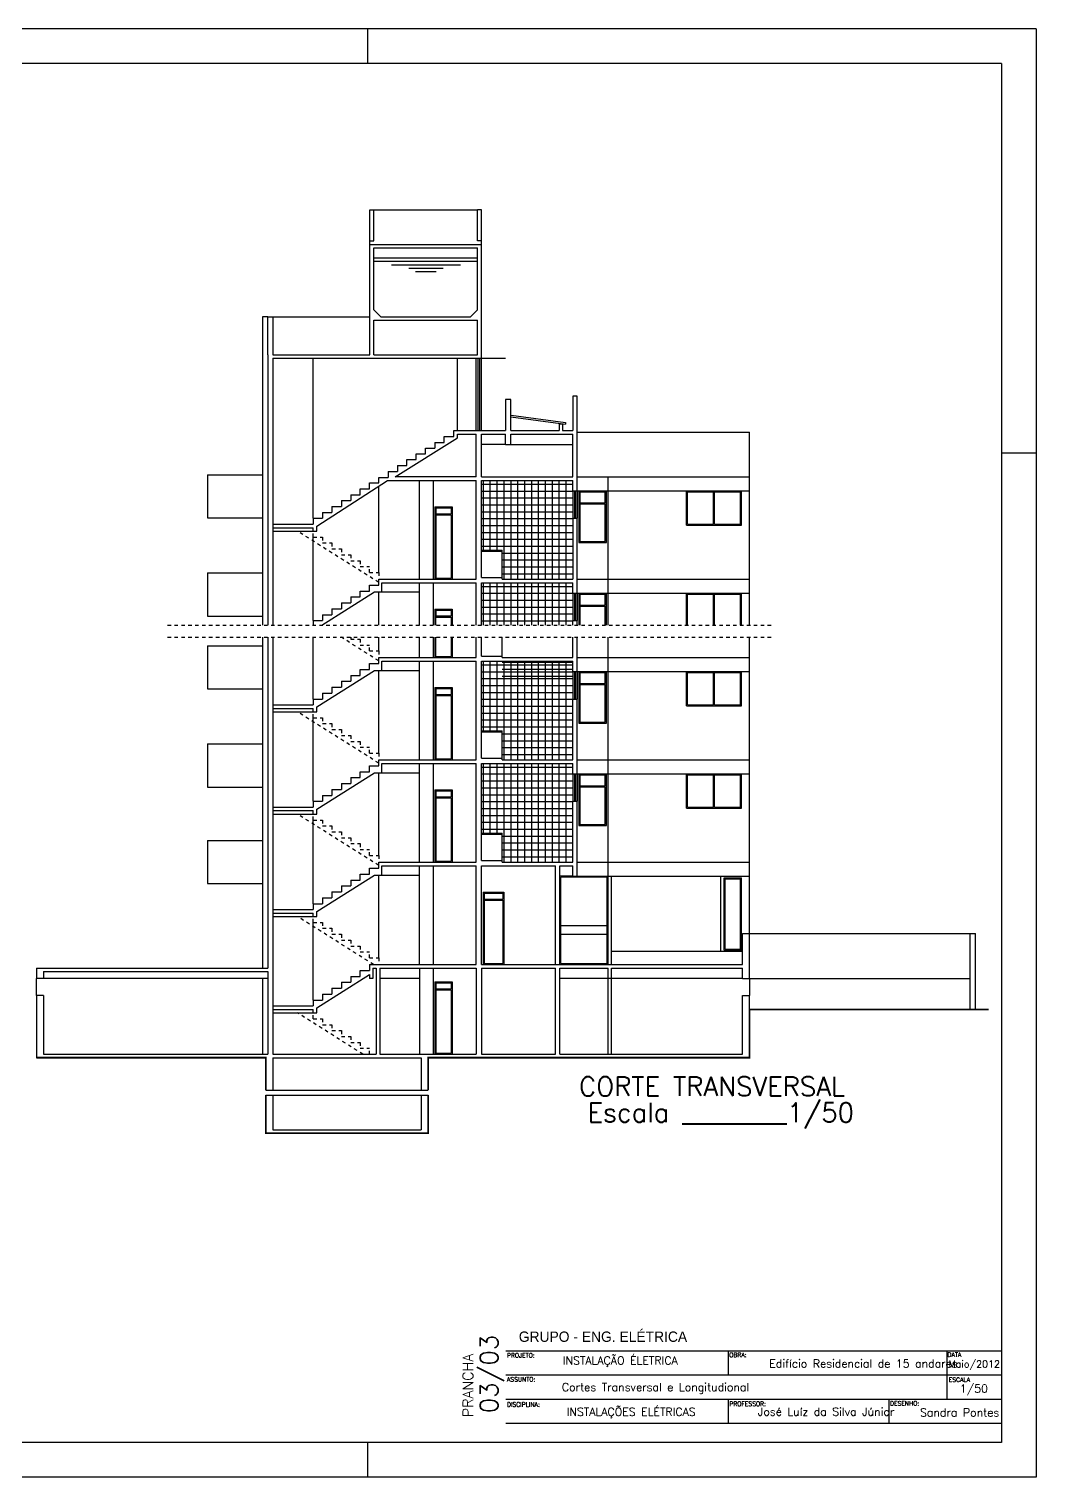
# Model space of a CAD drawing. Header units: millimetres. Extents: x 178 to 457, y 838 to 920.
# Drawn here: x 428.09 to 457.29, y 864.38 to 906.38 of the extents above; entities that cross this region are included whole.
import ezdxf

# ---------------------------------------------------------------- set-up
doc = ezdxf.new("R2010")
doc.units = ezdxf.units.MM
doc.linetypes.add('HIDDEN', pattern=[0.375, 0.25, -0.125])
for name, color, linetype in [('Alvenaria', 7, 'Continuous'), ('Esquadrias', 5, 'Continuous'), ('Paredebaix', 4, 'Continuous'), ('Piso', 1, 'Continuous'), ('Projeção', 8, 'HIDDEN'), ('Texto', 2, 'Continuous')]:
    doc.layers.add(name, color=color, linetype=linetype)
doc.styles.add('STYLE3', font='', dxfattribs={"height": 0.25})
doc.styles.add('STYLE4', font='romans.shx')
doc.styles.get('STYLE3').set_extended_font_data('AvantGarde Bk BT')

msp = doc.modelspace()

# ---------------------------------------------------------------- hatches: boundary and pattern name
at = {"layer": 'Piso'}
h = msp.add_hatch(dxfattribs=at)
h.set_pattern_fill('_USER,_O', color=256, scale=0.2, double=1, pattern_type=0)
h.set_pattern_definition([(0, (40.866, 136.779), (0, 0.2), []), (90, (40.866, 136.779), (-0.2, 1e-17), [])])
h.paths.add_polyline_path([(441.8102427, 891.2671062), (441.8102427, 890.4671062), (441.8102427, 890.4171062), (443.8602427, 890.4171062), (443.8602427, 892.1871062), (443.8602427, 892.9871062), (443.8602427, 893.2871062), (441.2102427, 893.2871062), (441.2102427, 891.2671062)])
h = msp.add_hatch(dxfattribs=at)
h.set_pattern_fill('_USER,_O', color=256, scale=0.2, double=1, pattern_type=0)
h.set_pattern_definition([(0, (40.866, 133.81257), (0, 0.2), []), (90, (40.866, 133.81257), (-0.2, 1e-17), [])])
h.paths.add_polyline_path([(441.2102427, 889.0855722), (443.8602427, 889.0855722), (443.8602427, 890.3206742), (441.2102427, 890.3206742)])
h.paths.add_polyline_path([(443.8602427, 888.0436722), (441.8102427, 888.0436722), (441.8102427, 887.4506742), (443.8602427, 887.4506742)])
h = msp.add_hatch(dxfattribs=at)
h.set_pattern_fill('_USER,_O', color=256, scale=0.2, double=1, pattern_type=0)
h.set_pattern_definition([(0, (40.866, 131.53816), (0, 0.2), []), (90, (40.866, 131.53816), (-0.2, 1e-17), [])])
h.paths.add_polyline_path([(441.8102427, 886.0262627), (441.8102427, 885.2262627), (441.8102427, 885.1762627), (443.8602427, 885.1762627), (443.8602427, 886.9462627), (443.8602427, 887.7462627), (443.8602427, 888.0462627), (441.2102427, 888.0462627), (441.2102427, 886.0262627)])
h = msp.add_hatch(dxfattribs=at)
h.set_pattern_fill('_USER,_O', color=256, scale=0.2, double=1, pattern_type=0)
h.set_pattern_definition([(0, (40.866, 128.57173), (0, 0.2), []), (90, (40.866, 128.57173), (-0.2, 1e-17), [])])
h.paths.add_polyline_path([(441.8102427, 883.0598307), (441.8102427, 882.2598307), (441.8102427, 882.2098307), (443.8602427, 882.2098307), (443.8602427, 883.9798307), (443.8602427, 884.7798307), (443.8602427, 885.0798307), (441.2102427, 885.0798307), (441.2102427, 883.0598307)])

# ---------------------------------------------------------------- linework, layer by layer
at = {"layer": 'Alvenaria'}
for p, q in [((456.2900516, 905.3805921), (400.3900516, 905.3805921)), ((456.2900516, 905.3805921), (456.2900516, 865.3805921)), ((437.9702427, 901.1320674), (438.0902427, 901.1320674)), ((437.9702427, 900.2320674), (437.9702427, 901.1320674)), ((438.0902427, 900.2320674), (438.0902427, 901.1320674)), ((441.2102427, 901.1320674), (441.0902427, 901.1320674)), ((441.0902427, 900.2320674), (441.0902427, 901.1320674)), ((441.2102427, 900.2320674), (441.2102427, 901.1320674)), ((437.9702427, 900.2320674), (438.0902427, 900.2320674)), ((437.9702427, 900.1320674), (441.2102427, 900.1320674)), ((437.9702427, 896.9320674), (437.9702427, 900.1320674)), ((441.2102427, 900.2320674), (441.0902427, 900.2320674)), ((441.2102427, 896.8320674), (441.2102427, 900.1320674)), ((438.0902427, 898.2320674), (438.0902427, 900.0320674)), ((438.0902427, 900.0320674), (441.0902427, 900.0320674)), ((441.0902427, 898.2320674), (441.0902427, 900.0320674)), ((435.0102427, 896.9320674), (435.0102427, 898.0320674)), ((435.0102427, 898.0320674), (435.1602427, 898.0320674)), ((435.1602427, 898.0320674), (435.1602427, 896.9320674)), ((438.0902427, 898.2320674), (438.2902427, 898.0320674)), ((438.2902427, 898.0320674), (440.8902427, 898.0320674)), ((441.0902427, 898.2320674), (440.8902427, 898.0320674)), ((438.0902427, 897.9320674), (441.0902427, 897.9320674)), ((438.0902427, 896.9320674), (438.0902427, 897.9320674)), ((441.0902427, 896.9320674), (441.0902427, 897.9320674)), ((435.0102427, 896.9320674), (435.0102427, 889.0855722)), ((435.1602427, 896.9320674), (437.9702427, 896.9320674)), ((435.1602427, 896.8320674), (435.1602427, 889.0855722)), ((435.1602427, 896.8320674), (441.9102427, 896.8320674)), ((438.0902427, 896.9320674), (441.0902427, 896.9320674)), ((440.5102427, 894.7320674), (440.5102427, 896.8320674)), ((441.0602427, 894.7320674), (441.0602427, 896.8320674)), ((441.1102427, 894.7320674), (441.1102427, 896.8320674)), ((441.1602427, 894.7320674), (441.1602427, 896.8320674)), ((441.2102427, 894.7320674), (441.2102427, 896.8320674)), ((442.0602427, 895.6320674), (441.9102427, 895.6320674)), ((441.9102427, 895.6320674), (441.9102427, 894.7320674)), ((442.0602427, 894.7320674), (442.0602427, 895.6320674)), ((443.9802427, 895.7320674), (443.8602427, 895.7320674)), ((443.8602427, 895.7320674), (443.8602427, 894.7320674)), ((443.9802427, 894.7320674), (443.9802427, 895.7320674)), ((440.4031097, 894.5606384), (440.403113, 894.7320674)), ((440.4031127, 894.7320674), (441.9102427, 894.7320674)), ((440.5102427, 894.5243205), (440.5102427, 894.6320674)), ((440.5102427, 894.6320674), (441.0602427, 894.6320674)), ((441.0602427, 893.3871062), (441.0602427, 894.6320674)), ((441.2102427, 893.3871062), (441.2102427, 894.6320674)), ((441.2102427, 894.6320674), (441.9102427, 894.6320674)), ((441.9102427, 894.3320674), (441.9102427, 894.6320674)), ((442.0602427, 894.7320674), (443.4602427, 894.7320674)), ((442.0602427, 894.3320674), (442.0602427, 894.6320674)), ((442.0602427, 894.6320674), (443.8602427, 894.6320674)), ((443.4602427, 894.9320674), (443.4602427, 894.7320674)), ((443.4602427, 894.9320674), (443.5602427, 894.9320674)), ((443.5602427, 894.9320674), (443.5602427, 894.7320674)), ((443.5602427, 894.7320674), (443.8602427, 894.7320674)), ((443.8602427, 893.3871062), (443.8602427, 894.6320674)), ((443.9802427, 893.3871062), (443.9802427, 894.7320674)), ((438.709655, 893.3871062), (440.5102427, 894.5243205)), ((439.5888197, 894.0606434), (439.5888227, 894.2177804)), ((439.5888227, 894.2177804), (439.8602517, 894.2177804)), ((439.8602517, 894.3892094), (440.1316807, 894.3892094)), ((439.8602517, 894.3892094), (439.8602517, 894.2177804)), ((440.1316807, 894.3892094), (440.131684, 894.5606384)), ((440.1316837, 894.5606384), (440.4031097, 894.5606384)), ((441.9102427, 894.3320674), (442.0602427, 894.3320674)), ((439.0459617, 893.7177854), (439.045965, 893.8892144)), ((439.0459647, 893.8892144), (439.3173907, 893.8892144)), ((439.3173907, 893.8892144), (439.317394, 894.0606434)), ((439.3173937, 894.0606434), (439.5888197, 894.0606434)), ((438.2316717, 893.2156772), (438.2316747, 893.3728142)), ((438.2316747, 893.3749274), (438.5031037, 893.3749274)), ((438.5031037, 893.5463564), (438.7745327, 893.5463564)), ((438.5031037, 893.5463564), (438.5031037, 893.3749274)), ((441.0602427, 893.3871062), (438.709655, 893.3871062)), ((438.7745327, 893.7177854), (439.0459617, 893.7177854)), ((438.7745327, 893.7177854), (438.7745327, 893.5463564)), ((441.2102427, 893.3871062), (443.8602427, 893.3871062)), ((443.9802427, 892.9871062), (443.9802427, 893.3871062)), ((436.4316717, 891.9611652), (438.4882364, 893.2871062)), ((437.6888137, 892.8728192), (437.688817, 893.0442482)), ((437.6888167, 893.0442482), (437.9602427, 893.0442482)), ((437.9602427, 893.0442482), (437.960246, 893.2156772)), ((437.9602457, 893.2156772), (438.2316717, 893.2156772)), ((438.4882364, 893.2871062), (441.0602427, 893.2871062)), ((439.4102427, 890.4206742), (439.4102427, 893.2871062)), ((441.0602427, 890.4206742), (441.0602427, 893.2871062)), ((441.2102427, 890.4671062), (441.2102427, 893.2871062)), ((441.2102427, 893.2871062), (443.8602427, 893.2871062)), ((443.8602427, 892.9871062), (443.8602427, 893.2871062)), ((443.8602427, 892.9871062), (443.9802427, 892.9871062)), ((436.8745267, 892.5299612), (437.1459557, 892.5299612)), ((436.8745267, 892.5299612), (436.8745267, 892.3585322)), ((437.1459557, 892.7013902), (437.4173847, 892.7013902)), ((437.1459557, 892.7013902), (437.1459557, 892.5299612)), ((437.4173847, 892.8728192), (437.6888137, 892.8728192)), ((437.4173847, 892.8728192), (437.4173847, 892.7013902)), ((436.3316717, 892.1871032), (436.6030977, 892.1871032)), ((436.3316717, 892.1871032), (436.3316717, 892.0156742)), ((436.6030977, 892.3585322), (436.8745267, 892.3585322)), ((436.6030977, 892.3585322), (436.6030977, 892.1871032)), ((443.8602427, 892.1871062), (443.860242, 890.4206742)), ((443.8602427, 892.1871062), (443.9802427, 892.1871062)), ((443.9802427, 890.3171062), (443.9802427, 892.1871062)), ((435.1602427, 892.0156742), (436.3316717, 892.0156742)), ((435.1602427, 891.9156742), (436.3316717, 891.9156742)), ((436.3316717, 891.8156742), (436.3316717, 891.9156742)), ((436.3316717, 891.8156742), (436.4316717, 891.8156742)), ((436.4316717, 891.8156742), (436.4316717, 891.9611652)), ((438.231671, 890.2492452), (438.231674, 890.4063822)), ((438.231674, 890.4063822), (438.231674, 890.4206742)), ((438.231674, 890.4206742), (441.0602427, 890.4206742)), ((441.2102427, 890.4671062), (441.8102427, 890.4671062)), ((441.8102427, 890.4206742), (441.8102427, 890.4671062)), ((441.8102427, 890.4206742), (443.860242, 890.4206742)), ((443.980242, 890.0206742), (443.980242, 890.4206742)), ((436.5764588, 889.0855722), (438.104633, 890.0507357)), ((437.688813, 889.9063872), (437.6888163, 890.0778162)), ((437.688816, 890.0778162), (437.960242, 890.0778162)), ((437.960242, 890.0778162), (437.9602453, 890.2492452)), ((437.960245, 890.2492452), (438.231671, 890.2492452)), ((438.104633, 890.0507357), (438.3165045, 890.0507357)), ((438.3165045, 890.3206742), (441.060242, 890.3206742)), ((438.3165045, 890.0507357), (438.3165045, 890.3206742)), ((439.410242, 889.0855722), (439.410242, 890.3206742)), ((441.060242, 889.0855722), (441.060242, 890.3206742)), ((441.210242, 890.3206742), (443.860242, 890.3206742)), ((441.210242, 889.0855722), (441.210242, 890.3206742)), ((443.860242, 890.0206742), (443.860242, 890.3206742)), ((443.860242, 890.0206742), (443.980242, 890.0206742)), ((436.874526, 889.5635292), (437.145955, 889.5635292)), ((436.874526, 889.5635292), (436.874526, 889.3921002)), ((437.145955, 889.7349582), (437.417384, 889.7349582)), ((437.145955, 889.7349582), (437.145955, 889.5635292)), ((437.417384, 889.9063872), (437.688813, 889.9063872)), ((437.417384, 889.9063872), (437.417384, 889.7349582)), ((436.331671, 889.2206712), (436.603097, 889.2206712)), ((436.331671, 889.2206712), (436.331671, 889.0855722)), ((436.603097, 889.3921002), (436.874526, 889.3921002)), ((436.603097, 889.3921002), (436.603097, 889.2206712)), ((443.860242, 889.2206742), (443.980242, 889.2206742)), ((443.860242, 889.0855722), (443.860242, 889.2206742)), ((443.980242, 889.0855722), (443.980242, 889.2206742)), ((435.0102427, 888.7356927), (435.0102427, 879.1433987)), ((435.1602427, 888.7356927), (435.1602427, 876.6433987)), ((439.410242, 888.1462627), (439.410242, 888.7356927)), ((441.060242, 888.1462627), (441.060242, 888.7356927)), ((441.210242, 888.1926947), (441.210242, 888.7356927)), ((443.860242, 888.1462627), (443.860242, 888.7356927)), ((443.980242, 888.0426947), (443.980242, 888.7356927)), ((437.9602424, 887.8034047), (437.9602456, 887.9748337)), ((437.9602454, 887.9748337), (438.2316714, 887.9748337)), ((438.2316714, 887.9748337), (438.2316744, 888.1319707)), ((438.2316744, 888.1319707), (438.2316744, 888.1462627)), ((438.2316744, 888.1462627), (441.060242, 888.1462627)), ((438.3165049, 888.0462627), (441.0602424, 888.0462627)), ((438.3165049, 887.7763242), (438.3165049, 888.0462627)), ((439.4102424, 885.1798307), (439.4102424, 888.0462627)), ((441.0602424, 885.1798307), (441.0602424, 888.0462627)), ((441.210242, 888.1926947), (441.810242, 888.1926947)), ((441.2102424, 885.2262627), (441.2102424, 888.0462627)), ((441.2102424, 888.0462627), (443.8602424, 888.0462627)), ((441.810242, 888.1462627), (441.810242, 888.1926947)), ((441.810242, 888.1462627), (443.8602424, 888.1462627)), ((443.8602424, 887.7462627), (443.8602424, 888.0462627)), ((443.9802424, 887.7462627), (443.9802424, 888.1462627)), ((436.4316714, 886.7197157), (438.1046333, 887.7763242)), ((437.1459554, 887.4605467), (437.4173844, 887.4605467)), ((437.1459554, 887.4605467), (437.1459554, 887.2891177)), ((437.4173844, 887.6319757), (437.6888134, 887.6319757)), ((437.4173844, 887.6319757), (437.4173844, 887.4605467)), ((437.6888134, 887.6319757), (437.6888166, 887.8034047)), ((437.6888164, 887.8034047), (437.9602424, 887.8034047)), ((438.1046333, 887.7763242), (438.3165049, 887.7763242)), ((443.8602424, 887.7462627), (443.9802424, 887.7462627)), ((436.6030974, 887.1176887), (436.8745264, 887.1176887)), ((436.6030974, 887.1176887), (436.6030974, 886.9462597)), ((436.8745264, 887.2891177), (437.1459554, 887.2891177)), ((436.8745264, 887.2891177), (436.8745264, 887.1176887)), ((435.1602424, 886.7748307), (436.3316714, 886.7748307)), ((435.1602424, 886.6748307), (436.3316714, 886.6748307)), ((436.3316714, 886.9462597), (436.6030974, 886.9462597)), ((436.3316714, 886.9462597), (436.3316714, 886.7748307)), ((436.3316714, 886.5748307), (436.3316714, 886.6748307)), ((436.4316714, 886.5748307), (436.4316714, 886.7197157)), ((443.8602424, 885.1798307), (443.8602424, 886.9462627)), ((443.8602424, 886.9462627), (443.9802424, 886.9462627)), ((443.9802424, 885.0762627), (443.9802424, 886.9462627)), ((436.3316714, 886.5748307), (436.4316714, 886.5748307)), ((437.9602427, 884.8369727), (437.960246, 885.0084017)), ((437.9602457, 885.0084017), (438.2316717, 885.0084017)), ((438.2316717, 885.0084017), (438.2316747, 885.1655387)), ((438.2316747, 885.1655387), (438.2316747, 885.1798307)), ((438.2316747, 885.1798307), (441.0602424, 885.1798307)), ((438.3165052, 885.0798307), (441.0602427, 885.0798307)), ((438.3165052, 884.8098922), (438.3165052, 885.0798307)), ((439.4102427, 882.2133987), (439.4102427, 885.0798307)), ((441.0602427, 882.2098307), (441.0602427, 885.0798307)), ((441.2102424, 885.2262627), (441.8102424, 885.2262627)), ((441.2102427, 882.2598307), (441.2102427, 885.0798307)), ((441.2102427, 885.0798307), (443.8602427, 885.0798307)), ((441.8102424, 885.1798307), (441.8102424, 885.2262627)), ((441.8102424, 885.1798307), (443.8602427, 885.1798307)), ((443.8602427, 884.7798307), (443.8602427, 885.0798307)), ((443.9802427, 884.7798307), (443.9802427, 885.1798307)), ((436.4316717, 883.7532837), (438.1046337, 884.8098922)), ((437.4173847, 884.6655437), (437.6888137, 884.6655437)), ((437.4173847, 884.6655437), (437.4173847, 884.4941147)), ((437.6888137, 884.6655437), (437.688817, 884.8369727)), ((437.6888167, 884.8369727), (437.9602427, 884.8369727)), ((438.1046337, 884.8098922), (438.3165052, 884.8098922)), ((443.8602427, 884.7798307), (443.9802427, 884.7798307)), ((436.6030977, 884.1512567), (436.8745267, 884.1512567)), ((436.6030977, 884.1512567), (436.6030977, 883.9798277)), ((436.8745267, 884.3226857), (437.1459557, 884.3226857)), ((436.8745267, 884.3226857), (436.8745267, 884.1512567)), ((437.1459557, 884.4941147), (437.4173847, 884.4941147)), ((437.1459557, 884.4941147), (437.1459557, 884.3226857)), ((435.1602427, 883.8083987), (436.3316717, 883.8083987)), ((435.1602427, 883.7083987), (436.3316717, 883.7083987)), ((436.3316717, 883.9798277), (436.6030977, 883.9798277)), ((436.3316717, 883.9798277), (436.3316717, 883.8083987)), ((436.3316717, 883.6083987), (436.3316717, 883.7083987)), ((436.4316717, 883.6083987), (436.4316717, 883.7532837)), ((443.8602427, 882.2098307), (443.8602427, 883.9798307)), ((443.8602427, 883.9798307), (443.9802427, 883.9798307)), ((443.9802427, 882.1098307), (443.9802427, 883.9798307)), ((436.3316717, 883.6083987), (436.4316717, 883.6083987)), ((437.9602427, 881.8669727), (437.9602457, 882.0241097)), ((437.9602457, 882.0384017), (438.2316717, 882.0384017)), ((437.9602457, 882.0241097), (437.9602457, 882.0384017)), ((438.2316717, 882.0384017), (438.2316747, 882.1955387)), ((438.2316747, 882.1955387), (438.2316747, 882.2098307)), ((438.2316747, 882.2098307), (441.0602427, 882.2098307)), ((438.3165052, 882.1098307), (441.0602427, 882.1098307)), ((438.3165052, 881.8398922), (438.3165052, 882.1098307)), ((439.4102427, 879.2433987), (439.4102427, 882.1098307)), ((441.0602427, 879.2433987), (441.0602427, 882.1098307)), ((441.2102427, 882.2598307), (441.8102427, 882.2598307)), ((441.2102427, 879.2433987), (441.2102427, 882.1098307)), ((441.2102427, 882.1098307), (443.3602457, 882.1098307)), ((441.8102427, 882.2098307), (441.8102427, 882.2598307)), ((441.8102427, 882.2098307), (443.8602427, 882.2098307)), ((443.3602457, 879.2433987), (443.3602457, 882.1098307)), ((443.4802457, 879.2433987), (443.4802457, 882.1098307)), ((443.4802457, 882.1098307), (443.8602427, 882.1098307)), ((443.8602427, 881.8098307), (443.8602427, 882.1098307)), ((443.9802427, 881.8098307), (443.9802427, 882.1098307)), ((436.4316717, 880.7832837), (438.1046337, 881.8398922)), ((437.4173847, 881.6955437), (437.6888137, 881.6955437)), ((437.4173847, 881.6955437), (437.4173847, 881.5241147)), ((437.6888137, 881.6955437), (437.6888167, 881.8526807)), ((437.6888167, 881.8669727), (437.9602427, 881.8669727)), ((437.6888167, 881.8526807), (437.6888167, 881.8669727)), ((438.1046337, 881.8398922), (438.3165052, 881.8398922)), ((443.8602427, 881.8098307), (443.9802427, 881.8098307)), ((436.6030977, 881.1812567), (436.8745267, 881.1812567)), ((436.6030977, 881.1812567), (436.6030977, 881.0098277)), ((436.8745267, 881.3526857), (437.1459557, 881.3526857)), ((436.8745267, 881.3526857), (436.8745267, 881.1812567)), ((437.1459557, 881.5241147), (437.4173847, 881.5241147)), ((437.1459557, 881.5241147), (437.1459557, 881.3526857)), ((435.1602427, 880.8383987), (436.3316717, 880.8383987)), ((436.3316717, 881.0098277), (436.6030977, 881.0098277)), ((436.3316717, 881.0098277), (436.3316717, 880.8383987)), ((436.4316717, 880.6383987), (436.4316717, 880.7832837)), ((435.1602427, 880.7383987), (436.3316717, 880.7383987)), ((436.3316717, 880.6383987), (436.3316717, 880.7383987)), ((436.3316717, 880.6383987), (436.4316717, 880.6383987)), ((448.7802457, 880.1433987), (448.9802457, 880.1433987)), ((448.7802457, 879.2433987), (448.7802457, 880.1433987)), ((448.9802457, 879.1433987), (448.9802457, 880.1433987)), ((455.3802457, 877.9433987), (455.3802457, 880.1433987)), ((455.3802457, 880.1433987), (455.5302457, 880.1433987)), ((455.5302457, 877.9433987), (455.5302457, 880.1433987)), ((428.3102427, 879.1433987), (435.0102427, 879.1433987)), ((428.3102427, 879.1433987), (428.3102427, 878.8433987)), ((437.6888167, 879.0576807), (437.6888167, 879.0719727)), ((437.6888167, 879.0719727), (437.9602427, 879.0719727)), ((437.9602427, 879.2433987), (441.0602427, 879.2433987)), ((437.9602427, 879.2433987), (437.9602427, 879.0719727)), ((438.0602427, 879.1433987), (438.1602427, 879.1433987)), ((438.0602427, 879.1433987), (438.0602427, 878.8433987)), ((438.1602427, 879.1433987), (438.1602427, 876.6433987)), ((438.2602427, 879.1433987), (438.2602427, 876.6433987)), ((438.2602427, 879.1433987), (441.0602427, 879.1433987)), ((440.9102457, 879.2433987), (441.0602427, 879.2433987)), ((440.9102457, 879.1433987), (441.0602427, 879.1433987)), ((441.0602427, 879.1433987), (441.0602427, 876.6433987)), ((441.2102427, 879.2433987), (443.8602427, 879.2433987)), ((441.2102427, 879.1433987), (443.3602457, 879.1433987)), ((441.2102427, 879.1433987), (441.2102427, 876.6433987)), ((441.2102427, 879.1433987), (442.8402457, 879.1433987)), ((443.3602457, 876.6433987), (443.3602457, 879.1433987)), ((443.4802457, 879.2433987), (448.7802457, 879.2433987)), ((443.4802457, 876.6433987), (443.4802457, 879.1433987)), ((443.4802457, 879.1433987), (444.8802457, 879.1433987)), ((444.8802457, 878.8433987), (444.8802457, 879.1433987)), ((444.9802457, 878.8433987), (444.9802457, 879.1433987)), ((444.9802457, 879.1433987), (448.7802457, 879.1433987)), ((448.7802457, 878.8433987), (448.7802457, 879.1433987)), ((448.9802457, 878.8433987), (448.9802457, 879.1433987)), ((428.5102427, 878.8433987), (428.3102427, 878.8433987)), ((428.5102427, 879.0433987), (435.0102427, 879.0433987)), ((428.5102427, 879.0433987), (428.5102427, 878.8433987)), ((435.0102427, 879.0433987), (435.0102427, 876.6433987)), ((436.4316717, 877.9882837), (437.9602427, 878.9536979)), ((437.1459557, 878.7291147), (437.4173847, 878.7291147)), ((437.1459557, 878.7291147), (437.1459557, 878.5576857)), ((437.4173847, 878.9005437), (437.6888137, 878.9005437)), ((437.4173847, 878.9005437), (437.4173847, 878.7291147)), ((437.6888137, 878.9005437), (437.6888167, 879.0576807)), ((437.9602427, 878.9536979), (437.9602427, 878.8433987)), ((438.0602427, 878.8433987), (437.9602427, 878.8433987)), ((444.9802457, 878.8433987), (444.8802457, 878.8433987)), ((448.7802457, 878.8433987), (448.9802457, 878.8433987)), ((428.5102427, 878.3433987), (428.3102427, 878.3433987)), ((428.3102427, 878.3433987), (428.3102427, 876.5433987)), ((428.5102427, 878.3433987), (428.5102427, 876.6433987)), ((436.6030977, 878.3862567), (436.8745267, 878.3862567)), ((436.6030977, 878.3862567), (436.6030977, 878.2148277)), ((436.8745267, 878.5576857), (437.1459557, 878.5576857)), ((436.8745267, 878.5576857), (436.8745267, 878.3862567)), ((448.7802457, 876.6433987), (448.7802457, 878.3433987)), ((448.7802457, 878.3433987), (448.9802457, 878.3433987)), ((448.9802457, 877.9433987), (448.9802457, 878.3433987)), ((435.1602427, 878.0433987), (436.3316717, 878.0433987)), ((435.1602427, 877.9433987), (436.3316717, 877.9433987)), ((436.3316717, 878.2148277), (436.6030977, 878.2148277)), ((436.3316717, 878.2148277), (436.3316717, 878.0433987)), ((436.3316717, 877.8433987), (436.3316717, 877.9433987)), ((436.3316717, 877.8433987), (436.4316717, 877.8433987)), ((436.4316717, 877.8433987), (436.4316717, 877.9882837)), ((428.5102427, 876.6433987), (435.0102427, 876.6433987)), ((435.1602427, 876.6433987), (438.1602427, 876.6433987)), ((435.1602427, 876.6433987), (438.1602427, 876.6433987)), ((435.1602427, 876.5433987), (435.1602427, 875.6046892)), ((435.1602427, 876.5433987), (439.4602427, 876.5433987)), ((438.2602427, 876.6433987), (440.7602457, 876.6433987)), ((438.2602427, 876.6433987), (440.7602457, 876.6433987)), ((439.4602427, 876.5433987), (439.4602427, 875.6046892)), ((440.3602427, 876.6433987), (441.0602427, 876.6433987)), ((440.9102457, 876.6433987), (441.0602427, 876.6433987)), ((441.2102427, 876.6433987), (443.2102457, 876.6433987)), ((441.2102427, 876.6433987), (443.2102457, 876.6433987)), ((442.9602457, 876.6433987), (443.3602457, 876.6433987)), ((443.4802457, 876.6433987), (444.7602457, 876.6433987)), ((443.4802457, 876.6433987), (448.7802457, 876.6433987)), ((435.1602427, 875.4546892), (435.1602427, 874.4546892)), ((439.4602427, 875.4546892), (439.4602427, 874.4546892)), ((435.1602427, 874.4546892), (439.4602427, 874.4546892)), ((456.2900516, 865.3805921), (400.3900516, 865.3805921))]:
    msp.add_line(p, q, dxfattribs=at)
for points in [[(455.5302457, 877.9433987), (455.9136133, 877.9433987)], [(439.6602427, 875.4546892), (439.6602427, 874.3546892), (434.9602427, 874.3546892), (434.9602427, 875.4546892)]]:
    msp.add_lwpolyline(points, dxfattribs=at)
at = {"layer": 'Esquadrias'}
for p, q in [((443.9052427, 892.9871062), (443.9052427, 892.1871062)), ((443.9352427, 892.9871062), (443.9352427, 892.1871062)), ((443.905242, 890.0206742), (443.905242, 889.2206742)), ((443.935242, 890.0206742), (443.935242, 889.2206742)), ((443.9052424, 887.7462627), (443.9052424, 886.9462627)), ((443.9352424, 887.7462627), (443.9352424, 886.9462627)), ((443.9052427, 884.7798307), (443.9052427, 883.9798307)), ((443.9352427, 884.7798307), (443.9352427, 883.9798307)), ((441.9110685, 868.041524), (448.3660597, 868.041524)), ((448.3660597, 868.041524), (456.2900516, 868.041524)), ((448.3660597, 868.041524), (448.3660597, 867.341524)), ((454.6994174, 868.041524), (454.6994174, 866.641524)), ((441.9110685, 867.341524), (456.2900516, 867.341524)), ((441.9110685, 866.641524), (456.2900516, 866.641524)), ((448.3660597, 866.641524), (448.3660597, 865.941524)), ((453.0214165, 866.641524), (453.0214165, 865.941524)), ((441.9110685, 865.941524), (456.2900516, 865.941524))]:
    msp.add_line(p, q, dxfattribs=at)
at = {"layer": 'Paredebaix'}
for p, q in [((457.2900516, 906.3805921), (397.8900516, 906.3805921)), ((437.9000516, 906.3805921), (437.9000516, 905.3805921)), ((457.2900516, 906.3805921), (457.2900516, 864.3805921)), ((457.2900516, 894.0805921), (456.2900516, 894.0805921)), ((439.8102427, 893.2871062), (439.8102427, 890.4206742)), ((443.8602427, 892.9871062), (443.8602427, 892.1871062)), ((443.9802427, 892.9871062), (443.9802427, 892.1871062)), ((441.2102427, 891.2671062), (441.8102427, 891.2671062)), ((441.8102427, 890.4671062), (441.8102427, 891.2671062)), ((441.2102427, 891.2371062), (441.8102427, 891.2371062)), ((439.810242, 890.3206742), (439.810242, 889.0855722)), ((443.860242, 890.0206742), (443.860242, 889.2206742)), ((443.980242, 890.0206742), (443.980242, 889.2206742)), ((439.810242, 888.7356927), (439.810242, 888.1462627)), ((441.8102427, 888.1926947), (441.8102427, 888.7356927)), ((439.8102424, 888.0462627), (439.8102424, 885.1798307)), ((443.8602424, 887.7462627), (443.8602424, 886.9462627)), ((443.9802424, 887.7462627), (443.9802424, 886.9462627)), ((441.2102427, 886.0262627), (441.8102427, 886.0262627)), ((441.2102427, 885.9962627), (441.8102427, 885.9962627)), ((441.8102427, 885.2262627), (441.8102427, 886.0262627)), ((439.8102427, 885.0798307), (439.8102427, 882.2133987)), ((443.8602427, 884.7798307), (443.8602427, 883.9798307)), ((443.9802427, 884.7798307), (443.9802427, 883.9798307)), ((441.2102427, 883.0598307), (441.8102427, 883.0598307)), ((441.2102427, 883.0298307), (441.8102427, 883.0298307)), ((441.8102427, 882.2598307), (441.8102427, 883.0598307)), ((439.8102427, 882.1098307), (439.8102427, 879.2433987)), ((439.8102427, 879.1433987), (439.8102427, 876.6433987)), ((437.9000516, 865.3805921), (437.9000516, 864.3805921)), ((457.2900516, 864.3805921), (416.5400516, 864.3805921))]:
    msp.add_line(p, q, dxfattribs=at)
at = {"layer": 'Piso'}
for p, q in [((438.0902427, 901.1320674), (441.0902427, 901.1320674)), ((437.9702427, 900.1320674), (437.9702427, 900.2320674)), ((441.2102427, 900.1320674), (441.2102427, 900.2320674)), ((441.0902427, 899.7320674), (438.0902427, 899.7320674)), ((441.0902427, 899.6320674), (438.1002427, 899.6320674)), ((440.6002427, 899.5320674), (438.6002427, 899.5320674)), ((440.1002427, 899.4320674), (439.1002427, 899.4320674)), ((439.9002427, 899.3320674), (439.3002427, 899.3320674)), ((434.8602427, 898.0320674), (434.8602427, 889.0855722)), ((435.0102427, 898.0320674), (434.8602427, 898.0320674)), ((435.1602427, 898.0320674), (437.9702427, 898.0320674)), ((436.3316717, 892.1871032), (436.3316717, 896.8320674)), ((442.0602427, 895.1320674), (443.6459991, 894.9206332)), ((442.0668509, 895.1816288), (443.6459991, 894.9710757)), ((443.6459991, 894.9710757), (443.6459991, 894.9206332)), ((441.9102427, 894.3320674), (441.2102427, 894.3320674)), ((442.0602427, 894.3320674), (443.8602427, 894.3320674)), ((433.2602427, 893.4513782), (434.8602427, 893.4513782)), ((433.2602427, 893.4513782), (433.2602427, 892.2013782)), ((438.2316747, 890.6156742), (438.2316747, 893.1216916)), ((439.8602427, 892.5206742), (440.3602427, 892.5206742)), ((439.8602427, 892.5206742), (439.8602427, 890.4206742)), ((440.3602427, 892.5206742), (440.3602427, 890.4206742)), ((433.2602427, 892.2013782), (434.8602427, 892.2013782)), ((439.8902427, 892.4906742), (440.3302427, 892.4906742)), ((439.8902427, 892.4906742), (439.8902427, 892.3206742)), ((439.8902427, 892.3206742), (440.3302427, 892.3206742)), ((439.8902427, 892.2906742), (440.3302427, 892.2906742)), ((439.8902427, 892.2906742), (439.8902427, 890.4506742)), ((440.3302427, 892.4906742), (440.3302427, 892.3206742)), ((440.3302427, 892.2906742), (440.3302427, 890.4506742)), ((435.1602427, 891.8156742), (436.3316717, 891.8156742)), ((436.331671, 889.2206712), (436.3316717, 891.6442482)), ((433.2602427, 890.6013782), (434.8602427, 890.6013782)), ((433.2602427, 890.6013782), (433.2602427, 889.3513782)), ((439.8902427, 890.4506742), (440.3302427, 890.4506742)), ((438.231674, 889.0855722), (438.231674, 890.0507357)), ((438.3165045, 890.0507357), (439.410242, 890.0507357)), ((433.2602427, 889.3513782), (434.8602427, 889.3513782)), ((439.860242, 889.5542422), (440.360242, 889.5542422)), ((439.860242, 889.5542422), (439.860242, 889.0855722)), ((439.890242, 889.5242422), (440.330242, 889.5242422)), ((439.890242, 889.5242422), (439.890242, 889.3542422)), ((439.890242, 889.3542422), (440.330242, 889.3542422)), ((439.890242, 889.3242422), (440.330242, 889.3242422)), ((439.8902424, 889.0855722), (439.8902424, 889.3242422)), ((440.330242, 889.5242422), (440.330242, 889.3542422)), ((440.330242, 889.3242422), (440.330242, 889.0855722)), ((440.360242, 889.5542422), (440.360242, 889.0855722)), ((434.8602427, 888.7356927), (434.8602427, 879.1433987)), ((436.3316714, 886.9462597), (436.3316711, 888.7356927)), ((438.231674, 888.3412627), (438.231674, 888.7356927)), ((439.860242, 888.7356927), (439.860242, 888.1462627)), ((439.8902424, 888.1782558), (439.8902424, 888.7356927)), ((440.330242, 888.7356927), (440.330242, 888.1782558)), ((440.360242, 888.7356927), (440.360242, 888.1462627)), ((433.2602427, 888.4933987), (434.8602427, 888.4933987)), ((433.2602427, 888.4933987), (433.2602427, 887.2433987)), ((439.8902424, 888.1782558), (440.3302424, 888.1782558)), ((438.2316744, 885.3748307), (438.2316744, 887.7763242)), ((438.3165049, 887.7763242), (439.4102424, 887.7763242)), ((433.2602427, 887.2433987), (434.8602427, 887.2433987)), ((439.8602424, 887.2798307), (440.3602424, 887.2798307)), ((439.8602424, 887.2798307), (439.8602424, 885.1798307)), ((439.8902427, 887.2498307), (440.3302427, 887.2498307)), ((439.8902427, 887.2498307), (439.8902427, 887.0798307)), ((439.8902427, 887.0798307), (440.3302427, 887.0798307)), ((439.8902427, 887.0498307), (440.3302427, 887.0498307)), ((439.8902427, 887.0498307), (439.8902427, 885.2098307)), ((440.3302427, 887.2498307), (440.3302427, 887.0798307)), ((440.3302427, 887.0498307), (440.3302427, 885.2098307)), ((440.3602424, 887.2798307), (440.3602424, 885.1798307)), ((435.1602424, 886.5748307), (436.3316714, 886.5748307)), ((436.3316717, 883.9798277), (436.3316717, 886.4034047)), ((433.2602427, 885.6433987), (434.8602427, 885.6433987)), ((433.2602427, 885.6433987), (433.2602427, 884.3933987)), ((439.8902427, 885.2098307), (440.3302427, 885.2098307)), ((438.2316747, 882.4083987), (438.2316747, 884.8098922)), ((438.3165052, 884.8098922), (439.4102427, 884.8098922)), ((433.2602427, 884.3933987), (434.8602427, 884.3933987)), ((439.8602427, 884.3133987), (440.3602427, 884.3133987)), ((439.8602427, 884.3133987), (439.8602427, 882.2133987)), ((439.8902427, 884.2833987), (440.3302427, 884.2833987)), ((439.8902427, 884.2833987), (439.8902427, 884.1133987)), ((439.8902427, 884.1133987), (440.3302427, 884.1133987)), ((440.3302427, 884.2833987), (440.3302427, 884.1133987)), ((440.3602427, 884.3133987), (440.3602427, 882.2133987)), ((439.8902427, 884.0833987), (440.3302427, 884.0833987)), ((439.8902427, 884.0833987), (439.8902427, 882.2398307)), ((440.3302427, 884.0833987), (440.3302427, 882.2398307)), ((435.1602427, 883.6083987), (436.3316717, 883.6083987)), ((436.3316717, 881.0098277), (436.3316717, 883.4369727)), ((433.2602427, 882.8433987), (434.8602427, 882.8433987)), ((433.2602427, 882.8433987), (433.2602427, 881.5933987)), ((439.8902427, 882.2398307), (440.3302427, 882.2398307)), ((433.2602427, 881.5933987), (434.8602427, 881.5933987)), ((438.2316747, 879.4383987), (438.2316747, 881.8398922)), ((438.3165052, 881.8398922), (439.4102427, 881.8398922)), ((441.2602427, 881.3433987), (441.8602427, 881.3433987)), ((441.2602427, 881.3433987), (441.2602427, 879.2433987)), ((441.2902427, 881.3133987), (441.8302427, 881.3133987)), ((441.2902427, 881.3133987), (441.2902427, 881.1433987)), ((441.8302427, 881.3133987), (441.8302427, 881.1433987)), ((441.8602427, 881.3433987), (441.8602427, 879.2433987)), ((441.2902427, 881.1433987), (441.8302427, 881.1433987)), ((441.2902427, 881.1133987), (441.8302427, 881.1133987)), ((441.2902427, 881.1133987), (441.2902427, 879.2733987)), ((441.8302427, 881.1133987), (441.8302427, 879.2733987)), ((435.1602427, 880.6383987), (436.3316717, 880.6383987)), ((436.3316717, 878.2148277), (436.3316717, 880.4669727)), ((448.9802457, 880.1433987), (455.3802457, 880.1433987)), ((439.4102427, 879.1433987), (439.4102427, 876.6433987)), ((441.2902427, 879.2733987), (441.8302427, 879.2733987)), ((428.3102427, 878.3433987), (428.3102427, 878.8433987)), ((435.0102427, 878.8433987), (428.5102427, 878.8433987)), ((434.8602427, 878.8433987), (434.8602427, 876.6433987)), ((439.4102427, 878.8433987), (438.2602427, 878.8433987)), ((439.8602427, 878.7433987), (439.8602427, 876.6433987)), ((439.8602427, 878.7433987), (440.3602427, 878.7433987)), ((439.8902427, 878.7133987), (439.8902427, 878.5433987)), ((439.8902427, 878.7133987), (440.3302427, 878.7133987)), ((440.3302427, 878.7133987), (440.3302427, 878.5433987)), ((440.3602427, 878.7433987), (440.3602427, 876.6433987)), ((444.8802457, 878.8433987), (443.4802457, 878.8433987)), ((444.8802457, 876.6433987), (444.8802457, 878.8433987)), ((444.9802457, 876.6433987), (444.9802457, 878.8433987)), ((448.7802457, 878.8433987), (444.9802457, 878.8433987)), ((448.9802457, 878.8433987), (448.9802457, 878.3433987)), ((448.9802457, 878.8433987), (455.3802457, 878.8433987)), ((439.8902427, 878.5433987), (440.3302427, 878.5433987)), ((439.8902427, 878.5133987), (440.3302427, 878.5133987)), ((439.8902427, 878.5133987), (439.8902427, 876.6733987)), ((440.3302427, 878.5133987), (440.3302427, 876.6733987)), ((435.1602427, 877.8433987), (436.3316717, 877.8433987)), ((439.8902427, 876.6733987), (440.3302427, 876.6733987)), ((434.9602427, 875.6046892), (439.6602427, 875.6046892)), ((434.9602427, 875.4546892), (439.6602427, 875.4546892))]:
    msp.add_line(p, q, dxfattribs=at)
at = {"layer": 'Piso', "const_width": 0.05}
for points in [[(439.6602427, 875.6046892), (439.6602427, 876.5433987), (448.9802457, 876.5433987), (448.9802457, 877.9433987), (455.5302457, 877.9433987)], [(455.5302457, 877.9433987), (455.9136133, 877.9433987)], [(434.9602427, 875.6046892), (434.9602427, 876.5433987), (428.3102427, 876.5433987)], [(439.6602427, 875.4546892), (439.6602427, 874.3546892), (434.9602427, 874.3546892), (434.9602427, 875.4546892)]]:
    msp.add_lwpolyline(points, dxfattribs=at)
at = {"layer": 'Piso'}
msp.add_lwpolyline([(428.3102427, 876.5433987), (434.9602427, 876.5433987), (434.9602427, 875.6046892)], dxfattribs=at)
at = {"layer": 'Projeção', "ltscale": 0.3}
for p, q in [((438.2316732, 890.3259713), (435.8729792, 891.8156742)), ((436.3316717, 891.6442482), (436.3316717, 891.8156742)), ((436.3316717, 891.6442482), (436.6031007, 891.6442482)), ((436.6031007, 891.6442482), (436.6031007, 891.4728192)), ((436.6031007, 891.4728192), (436.8745297, 891.4728192)), ((436.8745297, 891.4728192), (436.8745297, 891.3013902)), ((436.8745297, 891.3013902), (437.1459587, 891.3013902)), ((437.1459587, 891.3013902), (437.1459587, 891.1299612)), ((437.1459587, 891.1299612), (437.4173877, 891.1299612)), ((437.4173877, 891.1299612), (437.4173877, 890.9585322)), ((437.4173877, 890.9585322), (437.6888167, 890.9585322)), ((437.6888167, 890.9585322), (437.6888167, 890.7871032)), ((437.6888167, 890.7871032), (437.9602457, 890.7871032)), ((437.9602457, 890.6156742), (437.9602457, 890.7871032)), ((437.9602457, 890.6156742), (438.2316747, 890.6156742)), ((438.2316747, 890.6156742), (438.2316747, 890.4206742)), ((438.2316726, 888.0515598), (437.1484631, 888.7356927)), ((437.417387, 888.7356927), (437.417387, 888.6841207)), ((437.417387, 888.6841207), (437.688816, 888.6841207)), ((437.688816, 888.6841207), (437.688816, 888.5126917)), ((437.688816, 888.5126917), (437.960245, 888.5126917)), ((437.960245, 888.3412627), (437.960245, 888.5126917)), ((437.960245, 888.3412627), (438.231674, 888.3412627)), ((438.231674, 888.3412627), (438.231674, 888.1462627)), ((438.2316729, 885.0851278), (435.8729789, 886.5748307)), ((436.3316714, 886.4034047), (436.3316714, 886.5748307)), ((436.3316714, 886.4034047), (436.6031004, 886.4034047)), ((436.6031004, 886.4034047), (436.6031004, 886.2319757)), ((436.6031004, 886.2319757), (436.8745294, 886.2319757)), ((436.8745294, 886.2319757), (436.8745294, 886.0605467)), ((436.8745294, 886.0605467), (437.1459584, 886.0605467)), ((437.1459584, 886.0605467), (437.1459584, 885.8891177)), ((437.1459584, 885.8891177), (437.4173874, 885.8891177)), ((437.4173874, 885.8891177), (437.4173874, 885.7176887)), ((437.4173874, 885.7176887), (437.6888164, 885.7176887)), ((437.6888164, 885.7176887), (437.6888164, 885.5462597)), ((437.6888164, 885.5462597), (437.9602454, 885.5462597)), ((437.9602454, 885.3748307), (437.9602454, 885.5462597)), ((437.9602454, 885.3748307), (438.2316744, 885.3748307)), ((438.2316744, 885.3748307), (438.2316744, 885.1798307)), ((438.2316732, 882.1186958), (435.8729792, 883.6083987)), ((436.3316717, 883.4369727), (436.3316717, 883.6083987)), ((436.3316717, 883.4369727), (436.6031007, 883.4369727)), ((436.6031007, 883.4369727), (436.6031007, 883.2655437)), ((436.6031007, 883.2655437), (436.8745297, 883.2655437)), ((436.8745297, 883.2655437), (436.8745297, 883.0941147)), ((436.8745297, 883.0941147), (437.1459587, 883.0941147)), ((437.1459587, 883.0941147), (437.1459587, 882.9226857)), ((437.1459587, 882.9226857), (437.4173877, 882.9226857)), ((437.4173877, 882.9226857), (437.4173877, 882.7512567)), ((437.4173877, 882.7512567), (437.6888167, 882.7512567)), ((437.6888167, 882.7512567), (437.6888167, 882.5798277)), ((437.6888167, 882.5798277), (437.9602457, 882.5798277)), ((437.9602457, 882.4083987), (437.9602457, 882.5798277)), ((437.9602457, 882.4083987), (438.2316747, 882.4083987)), ((438.2316747, 882.4083987), (438.2316747, 882.2133987)), ((438.0817272, 879.2433987), (435.8729792, 880.6383987)), ((436.3316717, 880.4669727), (436.3316717, 880.6383987)), ((436.3316717, 880.4669727), (436.6031007, 880.4669727)), ((436.6031007, 880.4669727), (436.6031007, 880.2955437)), ((436.6031007, 880.2955437), (436.8745297, 880.2955437)), ((436.8745297, 880.2955437), (436.8745297, 880.1241147)), ((436.8745297, 880.1241147), (437.1459587, 880.1241147)), ((437.1459587, 880.1241147), (437.1459587, 879.9526857)), ((437.1459587, 879.9526857), (437.4173877, 879.9526857)), ((437.4173877, 879.9526857), (437.4173877, 879.7812567)), ((437.4173877, 879.7812567), (437.6888167, 879.7812567)), ((437.6888167, 879.7812567), (437.6888167, 879.6098277)), ((437.6888167, 879.6098277), (437.9602457, 879.6098277)), ((437.9602457, 879.4383987), (437.9602457, 879.6098277)), ((437.9602457, 879.4383987), (438.2316747, 879.4383987)), ((438.2316747, 879.4383987), (438.2316747, 879.2433987)), ((437.7729774, 876.6433987), (435.8729792, 877.8433987)), ((436.3316717, 877.6719727), (436.3316717, 877.8433987)), ((436.3316717, 877.6719727), (436.6031007, 877.6719727)), ((436.6031007, 877.6719727), (436.6031007, 877.5005437)), ((436.6031007, 877.5005437), (436.8745297, 877.5005437)), ((436.8745297, 877.5005437), (436.8745297, 877.3291147)), ((436.8745297, 877.3291147), (437.1459587, 877.3291147)), ((437.1459587, 877.3291147), (437.1459587, 877.1576857)), ((437.1459587, 877.1576857), (437.4173877, 877.1576857)), ((437.4173877, 877.1576857), (437.4173877, 876.9862567)), ((437.4173877, 876.9862567), (437.6888167, 876.9862567)), ((437.6888167, 876.9862567), (437.6888167, 876.8148277)), ((437.6888167, 876.8148277), (437.9602457, 876.8148277)), ((437.9602457, 876.6433987), (437.9602457, 876.8148277))]:
    msp.add_line(p, q, dxfattribs=at)
at = {"layer": 'Projeção', "color": 2, "ltscale": 0.3}
for p, q in [((432.1081216, 889.0855722), (449.6250355, 889.0855722)), ((432.1081216, 888.7356927), (449.6250355, 888.7356927))]:
    msp.add_line(p, q, dxfattribs=at)
at = {"layer": 'Texto'}
for p, q in [((443.9802427, 894.6871062), (448.9802457, 894.6871062)), ((448.9802457, 893.3871062), (448.9802457, 894.6871062)), ((443.9802427, 893.3871062), (448.9802457, 893.3871062)), ((444.8802457, 890.0171062), (444.8802457, 893.3871062)), ((448.9802457, 890.0171062), (448.9802457, 893.3871062)), ((443.9802427, 892.9871062), (448.9802457, 892.9871062)), ((444.0302427, 892.9871062), (444.8302457, 892.9871062)), ((444.0302427, 892.9871062), (444.0302427, 891.4871062)), ((444.0602427, 892.9571062), (444.8002457, 892.9571062)), ((444.0602427, 892.9571062), (444.0602427, 892.6371062)), ((444.8002457, 892.6371062), (444.8002457, 892.9571062)), ((444.8302457, 891.4871062), (444.8302457, 892.9871062)), ((447.1502457, 891.9871062), (447.1502457, 892.9871062)), ((447.1802457, 892.9571062), (447.9352457, 892.9571062)), ((447.1802457, 892.0171062), (447.1802457, 892.9571062)), ((447.9352457, 892.0171062), (447.9352457, 892.9571062)), ((447.9652457, 892.9571062), (448.7202457, 892.9571062)), ((447.9652457, 892.0171062), (447.9652457, 892.9571062)), ((448.7202457, 892.0171062), (448.7202457, 892.9571062)), ((448.7502457, 891.9871062), (448.7502457, 892.9871062)), ((444.0602427, 892.6371062), (444.8002457, 892.6371062)), ((444.0602427, 892.6071062), (444.8002457, 892.6071062)), ((444.0602427, 892.6071062), (444.0602427, 891.5171062)), ((444.8002457, 891.5171062), (444.8002457, 892.6071062)), ((447.1502457, 891.9871062), (448.7502457, 891.9871062)), ((447.1802457, 892.0171062), (447.9352457, 892.0171062)), ((447.9652457, 892.0171062), (448.7202457, 892.0171062)), ((444.0302427, 891.4871062), (444.8302457, 891.4871062)), ((444.0602427, 891.5171062), (444.8002457, 891.5171062)), ((443.980242, 890.4206742), (448.980245, 890.4206742)), ((444.880245, 889.0855722), (444.880245, 890.4206742)), ((448.980245, 889.0855722), (448.980245, 890.4206742)), ((443.980242, 890.0206742), (448.980245, 890.0206742)), ((444.030242, 890.0206742), (444.830245, 890.0206742)), ((444.030242, 890.0206742), (444.030242, 889.0855722)), ((444.060242, 889.9906742), (444.800245, 889.9906742)), ((444.060242, 889.9906742), (444.060242, 889.6706742)), ((444.800245, 889.6706742), (444.800245, 889.9906742)), ((444.830245, 889.0855722), (444.830245, 890.0206742)), ((447.150245, 889.0855722), (447.150245, 890.0206742)), ((447.180245, 889.9906742), (447.935245, 889.9906742)), ((447.180245, 889.0855722), (447.180245, 889.9906742)), ((447.935245, 889.0855722), (447.935245, 889.9906742)), ((447.965245, 889.9906742), (448.720245, 889.9906742)), ((447.965245, 889.0855722), (447.965245, 889.9906742)), ((448.720245, 889.0855722), (448.720245, 889.9906742)), ((448.750245, 889.0855722), (448.750245, 890.0206742)), ((444.060242, 889.6706742), (444.800245, 889.6706742)), ((444.060242, 889.6406742), (444.800245, 889.6406742)), ((444.060242, 889.6406742), (444.060242, 889.0855722)), ((444.800245, 889.0855722), (444.800245, 889.6406742)), ((444.880245, 887.7426947), (444.880245, 888.7356927)), ((448.980245, 887.7426947), (448.980245, 888.7356927)), ((443.9802424, 888.1462627), (448.9802454, 888.1462627)), ((444.8802454, 884.7762627), (444.8802454, 888.1462627)), ((448.9802454, 884.7762627), (448.9802454, 888.1462627)), ((443.9802424, 887.7462627), (448.9802454, 887.7462627)), ((444.0302424, 887.7462627), (444.8302454, 887.7462627)), ((444.0302424, 887.7462627), (444.0302424, 886.2462627)), ((444.0602424, 887.7162627), (444.8002454, 887.7162627)), ((444.0602424, 887.7162627), (444.0602424, 887.3962627)), ((444.8002454, 887.3962627), (444.8002454, 887.7162627)), ((444.8302454, 886.2462627), (444.8302454, 887.7462627)), ((447.1502454, 886.7462627), (447.1502454, 887.7462627)), ((447.1802454, 887.7162627), (447.9352454, 887.7162627)), ((447.1802454, 886.7762627), (447.1802454, 887.7162627)), ((447.9352454, 886.7762627), (447.9352454, 887.7162627)), ((447.9652454, 887.7162627), (448.7202454, 887.7162627)), ((447.9652454, 886.7762627), (447.9652454, 887.7162627)), ((448.7202454, 886.7762627), (448.7202454, 887.7162627)), ((448.7502454, 886.7462627), (448.7502454, 887.7462627)), ((444.0602424, 887.3962627), (444.8002454, 887.3962627)), ((444.0602424, 887.3662627), (444.8002454, 887.3662627)), ((444.0602424, 887.3662627), (444.0602424, 886.2762627)), ((444.8002454, 886.2762627), (444.8002454, 887.3662627)), ((447.1502454, 886.7462627), (448.7502454, 886.7462627)), ((447.1802454, 886.7762627), (447.9352454, 886.7762627)), ((447.9652454, 886.7762627), (448.7202454, 886.7762627)), ((444.0302424, 886.2462627), (444.8302454, 886.2462627)), ((444.0602424, 886.2762627), (444.8002454, 886.2762627)), ((443.9802427, 885.1798307), (448.9802457, 885.1798307)), ((444.8802457, 881.8098307), (444.8802457, 885.1798307)), ((448.9802457, 881.8098307), (448.9802457, 885.1798307)), ((443.9802427, 884.7798307), (448.9802457, 884.7798307)), ((444.0302427, 884.7798307), (444.8302457, 884.7798307)), ((444.0302427, 884.7798307), (444.0302427, 883.2798307)), ((444.0602427, 884.7498307), (444.8002457, 884.7498307)), ((444.0602427, 884.7498307), (444.0602427, 884.4298307)), ((444.8002457, 884.4298307), (444.8002457, 884.7498307)), ((444.8302457, 883.2798307), (444.8302457, 884.7798307)), ((447.1502457, 883.7798307), (447.1502457, 884.7798307)), ((447.1802457, 883.8098307), (447.1802457, 884.7498307)), ((447.1802457, 884.7498307), (447.9352457, 884.7498307)), ((447.9352457, 883.8098307), (447.9352457, 884.7498307)), ((447.9652457, 883.8098307), (447.9652457, 884.7498307)), ((447.9652457, 884.7498307), (448.7202457, 884.7498307)), ((448.7202457, 883.8098307), (448.7202457, 884.7498307)), ((448.7502457, 883.7798307), (448.7502457, 884.7798307)), ((444.0602427, 884.4298307), (444.8002457, 884.4298307)), ((444.0602427, 884.3998307), (444.8002457, 884.3998307)), ((444.0602427, 884.3998307), (444.0602427, 883.3098307)), ((444.8002457, 883.3098307), (444.8002457, 884.3998307)), ((447.1502457, 883.7798307), (448.7502457, 883.7798307)), ((447.1802457, 883.8098307), (447.9352457, 883.8098307)), ((447.9652457, 883.8098307), (448.7202457, 883.8098307)), ((444.0302427, 883.2798307), (444.8302457, 883.2798307)), ((444.0602427, 883.3098307), (444.8002457, 883.3098307)), ((443.9802427, 882.2098307), (448.9802457, 882.2098307)), ((443.8602427, 881.8098307), (443.4802457, 881.8098307)), ((444.8502457, 881.7798307), (443.5102457, 881.7798307)), ((443.5102457, 879.2733987), (443.5102457, 881.7798307)), ((443.9802427, 881.8098307), (448.9802457, 881.8098307)), ((444.8502457, 879.2733987), (444.8502457, 881.7798307)), ((444.8802457, 879.2433987), (444.8802457, 881.8098307)), ((444.9802457, 879.2433987), (444.9802457, 881.8098307)), ((448.1502457, 879.6298307), (448.1502457, 881.8098307)), ((448.2502457, 879.6598307), (448.2502457, 881.7598307)), ((448.2502457, 881.7598307), (448.7502457, 881.7598307)), ((448.2802457, 881.7298307), (448.7202457, 881.7298307)), ((448.2802457, 879.6898307), (448.2802457, 881.7298307)), ((448.7202457, 879.6898307), (448.7202457, 881.7298307)), ((448.7502457, 879.6598307), (448.7502457, 881.7598307)), ((448.9802457, 880.1433987), (448.9802457, 881.8098307)), ((443.5102457, 880.3733987), (444.8502457, 880.3733987)), ((443.5102457, 880.1233987), (444.8502457, 880.1233987)), ((444.9802457, 879.6298307), (448.7802457, 879.6298307)), ((448.2502457, 879.6598307), (448.7502457, 879.6598307)), ((448.2802457, 879.6898307), (448.7202457, 879.6898307)), ((443.5102457, 879.2733987), (444.8502457, 879.2733987))]:
    msp.add_line(p, q, dxfattribs=at)

# ---------------------------------------------------------------- texts
at = {"layer": 'Alvenaria', "color": 0, "ltscale": 0.05, "style": 'STYLE3'}
msp.add_text('GRUPO - ENG. ELÉTRICA', height=0.3, dxfattribs=at).set_placement((442.2914011, 868.3015195))
at = {"layer": 'Texto', "style": 'STYLE4'}
for s, height, p in [('CORTE TRANSVERSAL', 0.553320012, (444.0388157, 875.4343918)), ('Escala ________1/50', 0.553320012, (444.2826053, 874.6764599)), ('PROJETO:', 0.12777967, (441.9483902, 867.8457141)), ('INSTALAÇÃO ÉLETRICA', 0.232150787, (443.5671381, 867.6451594)), ('OBRA:', 0.12777967, (448.3935749, 867.8599004)), ('Edifício Residencial de 15 andares', 0.232150787, (449.5546064, 867.5543059)), ('DATA', 0.12777967, (454.7249751, 867.8661736)), ('Maio/2012', 0.20256379, (454.7539358, 867.5589585)), ('ASSUNTO:', 0.12777967, (441.9483902, 867.1498133)), ('Cortes Transversal e Longitudional', 0.232150787, (443.5404826, 866.8721749)), ('ESCALA', 0.12777967, (454.7579489, 867.1398345)), (' 1/50', 0.23215079, (454.9200511, 866.8312454)), ('DISCIPLINA:', 0.12777967, (441.9483902, 866.4202461)), ('INSTALAÇÕES ELÉTRICAS', 0.232150787, (443.6796391, 866.156125)), ('PROFESSOR:', 0.12777967, (448.3963898, 866.4408644)), ('DESENHO:', 0.12777967, (453.0552047, 866.4526643)), ('José Luíz da Silva Júnior', 0.232150787, (449.2227617, 866.1603044)), ('Sandra Pontes', 0.232150787, (453.9261264, 866.13701))]:
    msp.add_text(s, height=height, dxfattribs=at).set_placement(p)
for s, height, p in [('03/03', 0.52, (441.6895592, 866.2330148)), ('PRANCHA', 0.3, (440.9657382, 866.1178634))]:
    msp.add_text(s, height=height, rotation=90, dxfattribs=at).set_placement(p)

doc.saveas('drawing.dxf')
